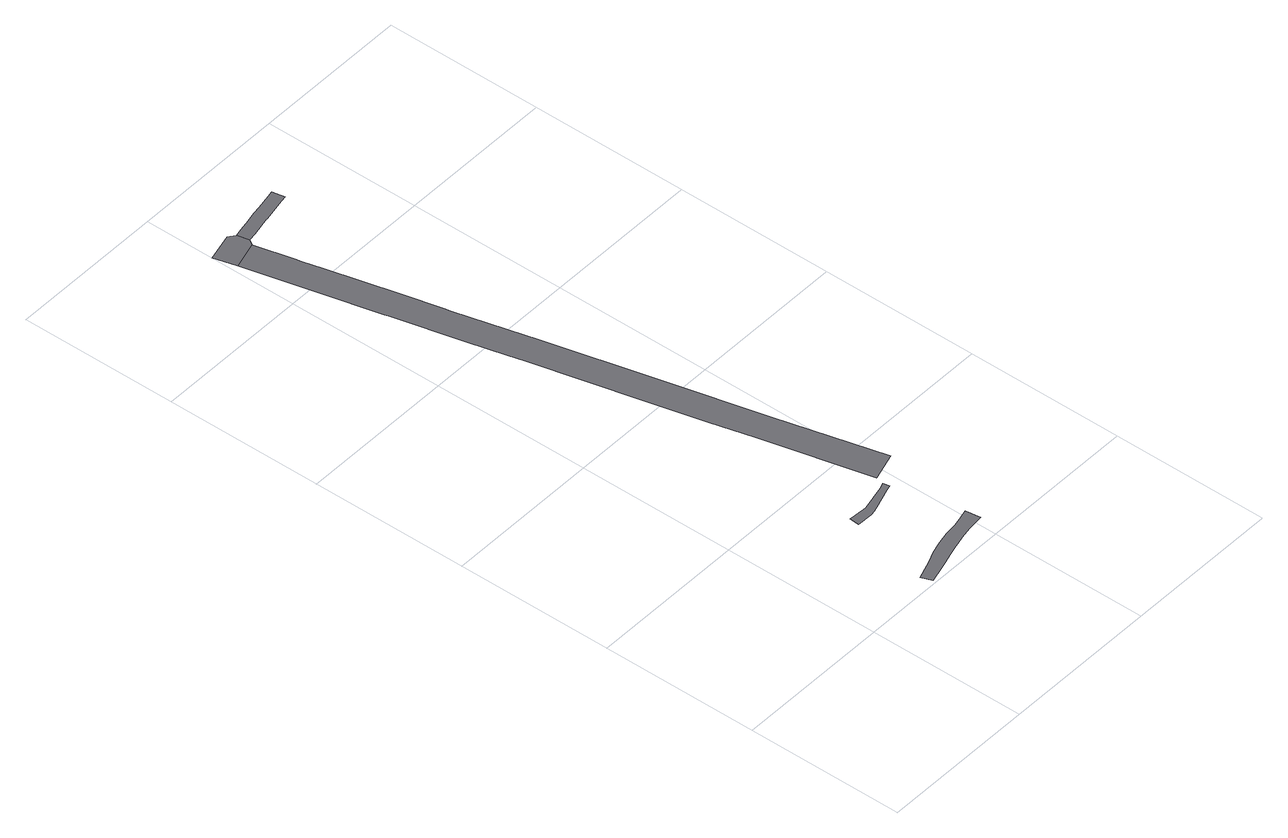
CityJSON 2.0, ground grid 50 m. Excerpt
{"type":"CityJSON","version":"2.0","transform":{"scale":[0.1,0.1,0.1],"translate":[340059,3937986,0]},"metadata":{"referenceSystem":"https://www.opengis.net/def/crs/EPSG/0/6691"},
"CityObjects":{
"road1":{"type":"Road","attributes":{"RoadStructureAttribute.sectionType":"1"},"geometry":[{"type":"MultiSurface","lod":"1","boundaries":[[[0,1,2,3,4,5,6,7,8,9,10,11,12,13,14,15,16,17,18,19,20]]]}]},
"road2":{"type":"Road","geometry":[{"type":"MultiSurface","lod":"1","boundaries":[[[21,22,23,24,25,26,27,28,29,30,31]]]}]},
"road3":{"type":"Road","attributes":{"function":"2","RoadStructureAttribute.sectionType":"1"},"geometry":[{"type":"MultiSurface","lod":"1","boundaries":[[[32,33,34,35,36,37,38,39,40,41,42,43,44,45,46,47,48,49,50,51,52,53,54,55]]]}]},
"road4":{"type":"Road","geometry":[{"type":"MultiSurface","lod":"1","boundaries":[[[54,56,57,58,59,55]]]}]},
"road5":{"type":"Road","geometry":[{"type":"MultiSurface","lod":"1","boundaries":[[[56,60,61,62,63,64,65,66,67,68,69,70,57]]]}]}
},
"vertices":[
[519,119,0],[493,113,0],[459,105,0],[420,100,0],[382,92,0],[376,91,0],[340,80,0],[324,73,0],[300,64,0],[289,60,0],[244,45,0],[256,10,0],[303,23,0],[334,32,0],[360,39,0],[396,50,0],[408,53,0],[435,60,0],[474,66,0],[521,71,0],[525,72,0],
[462,356,0],[443,349,0],[362,329,0],[351,329,0],[301,332,0],[299,302,0],[349,300,0],[364,303,0],[380,307,0],[448,330,0],[467,335,0],
[70,2004,0],[76,1978,0],[124,1786,0],[127,1775,0],[181,1554,0],[210,1435,0],[223,1386,0],[307,1041,0],[351,861,0],[384,728,0],[468,382,0],[558,408,0],[472,750,0],[396,1062,0],[308,1418,0],[299,1453,0],[247,1664,0],[243,1684,0],[213,1807,0],[158,2027,0],[142,2090,0],[138,2108,0],[108,2229,0],[21,2205,0],
[119,2247,0],[111,2286,0],[90,2300,0],[2,2279,0],
[143,2251,0],[211,2265,0],[212,2265,0],[287,2280,0],[309,2284,0],[301,2324,0],[281,2320,0],[233,2310,0],[205,2305,0],[174,2298,0],[134,2290,0]
]}
